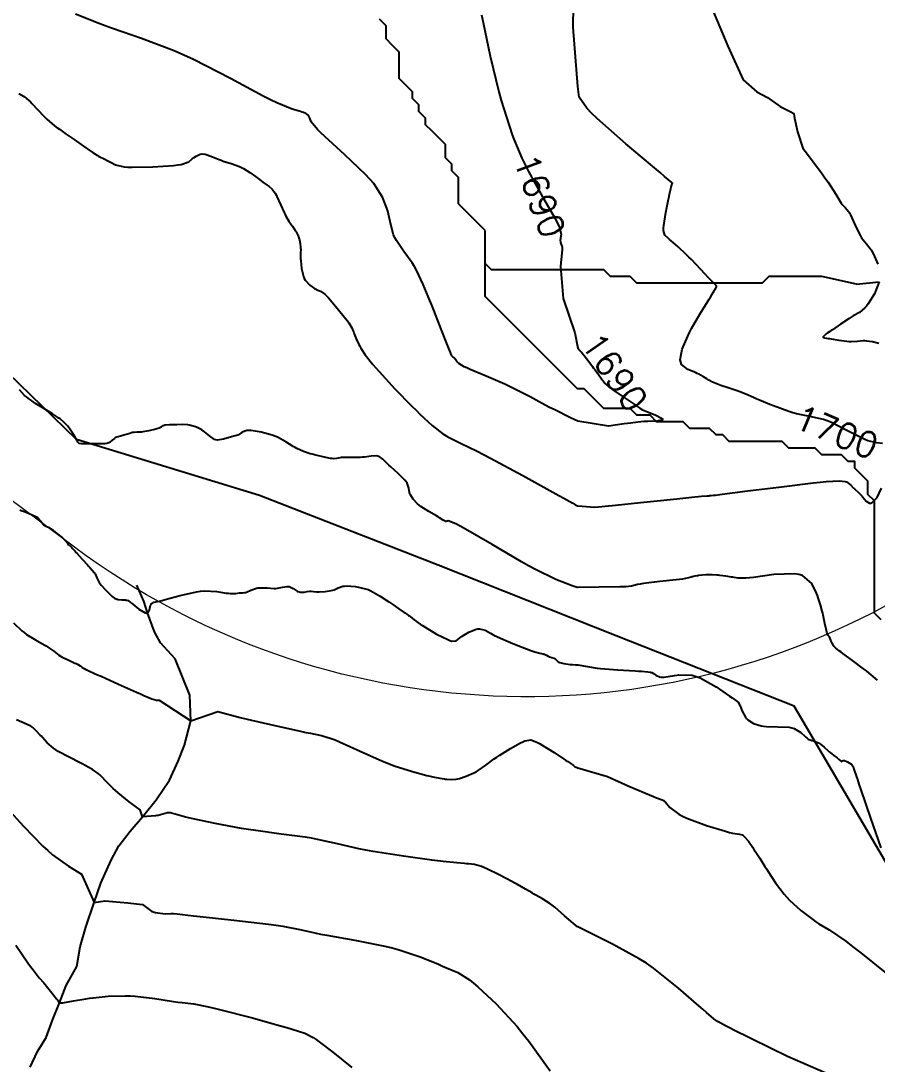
# Model space of a CAD drawing. Header units: metres. Extents: x 68 to 838477, y 94 to 1191015.
# Drawn here: x 837915.7 to 838045.3, y 1190054.8 to 1190212.8 of the extents above; entities that cross this region are included whole.
import ezdxf

# ---------------------------------------------------------------- set-up
doc = ezdxf.new("R2010")
doc.units = ezdxf.units.M
doc.header["$LTSCALE"] = 0.3
doc.layers.add('COTAS 10', color=1, linetype='Continuous')
doc.layers.add('LINEA_DE_CEROS', color=61, linetype='Continuous')
doc.layers.add('DRENAJE', color=5, linetype='Continuous', lineweight=25)
doc.layers.add('Linea_Tendencia', color=51, linetype='Continuous', lineweight=20)
doc.styles.get("Standard").update_dxf_attribs({"font": 'simplex.shx'})

msp = doc.modelspace()

# ---------------------------------------------------------------- linework, layer by layer
at = {"layer": 'COTAS 10'}
for points, elevation in [([(838046.14, 1190148.82), (838045.27, 1190148.9), (838043.93, 1190149.24), (838043.46, 1190149.43), (838042.95, 1190149.66), (838040.76, 1190150.8), (838038.4, 1190151.97), (838037.78, 1190152.22), (838037.18, 1190152.43), (838035.15, 1190152.91), (838033.13, 1190153.3), (838032.54, 1190153.47), (838031.93, 1190153.65), (838029.61, 1190154.5), (838029.08, 1190154.72), (838027.5, 1190155.38), (838027.03, 1190155.58), (838026.6, 1190155.76), (838025.46, 1190156.26), (838024.54, 1190156.64), (838024.26, 1190156.74), (838023.96, 1190156.85), (838022.79, 1190157.24), (838021.66, 1190157.61), (838021.4, 1190157.7), (838021.15, 1190157.79), (838020.42, 1190158.1), (838019.83, 1190158.4), (838019.68, 1190158.49), (838019.53, 1190158.58), (838019.01, 1190158.93), (838018.34, 1190159.31), (838018.1, 1190159.43), (838017.83, 1190159.55), (838016.65, 1190160.02), (838015.7, 1190160.8), (838015.58, 1190161.11), (838015.52, 1190161.46), (838015.81, 1190163.09), (838016.64, 1190165.07), (838016.92, 1190165.64), (838017.22, 1190166.22), (838018.49, 1190168.41), (838019.66, 1190170.28), (838019.9, 1190170.66), (838020.09, 1190170.99), (838020.5, 1190171.67), (838020.66, 1190171.95), (838020.71, 1190172.02), (838020.75, 1190172.1), (838020.92, 1190172.33), (838021, 1190172.55), (838020.99, 1190172.61), (838020.98, 1190172.67), (838020.82, 1190172.88), (838020.33, 1190173.35), (838020.11, 1190173.58), (838019.85, 1190173.85), (838018.62, 1190175.17), (838017.2, 1190176.67), (838016.82, 1190177.04), (838016.45, 1190177.4), (838015.19, 1190178.57), (838014.14, 1190179.49), (838013.91, 1190179.69), (838013.71, 1190179.87), (838013.18, 1190180.34), (838012.98, 1190181.07), (838012.98, 1190181.42), (838013.01, 1190181.83), (838013.34, 1190183.81), (838013.75, 1190185.81), (838013.83, 1190186.23), (838013.91, 1190186.58), (838014.07, 1190187.36), (838014.15, 1190187.69), (838014.17, 1190187.76), (838014.19, 1190187.82), (838014.23, 1190187.95), (838014.26, 1190188.01), (838014.28, 1190188.06), (838014.31, 1190188.14), (838014.33, 1190188.22), (838014.32, 1190188.24), (838014.31, 1190188.26), (838014.25, 1190188.32), (838013.13, 1190189.26), (838012.45, 1190189.83), (838011.62, 1190190.54), (838007.28, 1190194.2), (838002.92, 1190198.04), (838002.08, 1190198.86), (838001.39, 1190199.57), (838000.21, 1190201.24), (838000, 1190202.89), (837999.32, 1190211.86), (837999.46, 1190221.53)], 1700), ([(838020.32, 1190214.75), (838022.71, 1190208.99), (838025.06, 1190203.9), (838027.11, 1190202.08), (838028.74, 1190201.2), (838030.66, 1190199.84), (838032.17, 1190199.11), (838032.7, 1190198.78), (838032.83, 1190198.06), (838033.29, 1190196.02), (838034.07, 1190193.55), (838034.43, 1190193.07), (838036.9, 1190189.8), (838037.43, 1190189.06), (838037.9, 1190188.39), (838039.06, 1190186.58), (838039.73, 1190185.46), (838039.89, 1190185.22), (838040.05, 1190185.01), (838040.52, 1190184.52), (838040.98, 1190183.97), (838041.12, 1190183.72), (838041.28, 1190183.44), (838041.9, 1190182.07), (838042.59, 1190180.62), (838042.79, 1190180.28), (838042.98, 1190179.97), (838043.7, 1190179.06), (838044.4, 1190178.14), (838044.59, 1190177.82), (838044.78, 1190177.47), (838045.41, 1190175.97)], 1710), ([(837985.42, 1190213.72), (837985.65, 1190212.57), (837986.74, 1190207.48), (837988.06, 1190202.09), (837988.42, 1190200.76), (837988.78, 1190199.51), (837990.05, 1190195.57), (837990.32, 1190194.92), (837991.52, 1190192.02), (837992.01, 1190191.01), (837992.53, 1190189.98), (837994.68, 1190186.15), (837996.55, 1190182.9), (837996.9, 1190182.23), (837997.16, 1190181.66), (837997.31, 1190181.12), (837997.49, 1190180.44), (837997.39, 1190179.96), (837997.37, 1190179.91), (837997.36, 1190179.78), (837997.35, 1190179.66), (837997.4, 1190179.25), (837997.5, 1190178.95), (837997.51, 1190178.88), (837997.53, 1190178.83), (837997.59, 1190178.71), (837997.62, 1190178.63), (837997.62, 1190178.6), (837997.62, 1190178.56), (837997.62, 1190178.39), (837997.63, 1190178.18), (837997.38, 1190175.61), (837997.76, 1190170.77), (837999.56, 1190165.56), (838000, 1190163.25), (838000.35, 1190162.86), (838000.55, 1190162.62), (838000.76, 1190162.37), (838001.51, 1190161.42), (838002.22, 1190160.47), (838002.4, 1190160.23), (838002.57, 1190160), (838003.13, 1190159.24), (838003.59, 1190158.62), (838003.7, 1190158.47), (838003.81, 1190158.33), (838004.14, 1190157.91), (838004.72, 1190157.38), (838005, 1190157.17), (838005.31, 1190156.93), (838006.86, 1190155.87), (838008.37, 1190154.85), (838008.67, 1190154.65), (838008.92, 1190154.48), (838009.37, 1190154.15), (838009.8, 1190153.93), (838010.03, 1190153.83), (838010.3, 1190153.72), (838011.7, 1190153.15), (838012.78, 1190152.59), (838012.85, 1190152.48), (838012.83, 1190152.39), (838011.95, 1190152.21), (838010.59, 1190152.16), (838010.27, 1190152.14), (838009.98, 1190152.12), (838009.09, 1190152.05), (838007.97, 1190151.91), (838007.52, 1190151.85), (838007.01, 1190151.77), (838004.66, 1190151.42), (838000, 1190152.18), (837998.87, 1190152.71), (837996.4, 1190153.94), (837995.74, 1190154.28), (837995.08, 1190154.62), (837992.78, 1190155.87), (837990.39, 1190157.11), (837989.68, 1190157.45), (837988.95, 1190157.79), (837986.14, 1190159), (837983.71, 1190160.03), (837983.22, 1190160.25), (837982.81, 1190160.44), (837982, 1190160.91), (837981.73, 1190161.19), (837981.67, 1190161.26), (837981.61, 1190161.33), (837981.43, 1190161.56), (837981.29, 1190161.76), (837981.25, 1190161.8), (837981.21, 1190161.84), (837981.07, 1190161.95), (837980.96, 1190162.04), (837980.94, 1190162.06), (837980.92, 1190162.08), (837980.88, 1190162.17), (837980.62, 1190162.83), (837980.47, 1190163.21), (837980.29, 1190163.69), (837979.33, 1190166.13), (837978.2, 1190169), (837977.9, 1190169.75), (837977.6, 1190170.47), (837976.6, 1190172.9), (837975.57, 1190175.06), (837975.26, 1190175.62), (837974.93, 1190176.15), (837973.67, 1190177.91), (837972.55, 1190179.53), (837972.31, 1190179.97), (837972.11, 1190180.41), (837971.67, 1190181.96), (837971.34, 1190183.53), (837971.22, 1190183.98), (837971.07, 1190184.44), (837970.43, 1190186.13), (837969.1, 1190188.17), (837968.53, 1190188.83), (837967.87, 1190189.55), (837964.74, 1190192.52), (837961.7, 1190195.29), (837961.1, 1190195.87), (837960.6, 1190196.38), (837959.65, 1190197.55), (837959.42, 1190198.1), (837959.38, 1190198.2), (837959.33, 1190198.29), (837959.24, 1190198.46), (837959.18, 1190198.51), (837959.16, 1190198.52), (837959.15, 1190198.54), (837959.07, 1190198.59), (837958.98, 1190198.66), (837958.93, 1190198.69), (837958.83, 1190198.77), (837958.45, 1190198.92), (837958.24, 1190198.99), (837958, 1190199.07), (837956.76, 1190199.44), (837954.41, 1190200.42), (837953.46, 1190200.88), (837952.38, 1190201.43), (837947.42, 1190204.08), (837941.82, 1190206.96), (837940.34, 1190207.64), (837938.9, 1190208.27), (837933.95, 1190210.14), (837929.53, 1190211.65), (837928.42, 1190212.05), (837927.36, 1190212.45), (837923.95, 1190213.84)], 1690), ([(837915.34, 1190201.84), (837916.15, 1190201.36), (837916.89, 1190200.74), (837917.11, 1190200.53), (837917.34, 1190200.3), (837918.23, 1190199.36), (837919.13, 1190198.4), (837919.37, 1190198.16), (837919.6, 1190197.94), (837920.39, 1190197.24), (837921.03, 1190196.74), (837921.16, 1190196.64), (837921.27, 1190196.56), (837921.5, 1190196.39), (837921.9, 1190196.12), (837922.12, 1190195.97), (837922.38, 1190195.78), (837923.72, 1190194.84), (837925.16, 1190193.82), (837925.49, 1190193.59), (837925.79, 1190193.39), (837926.63, 1190192.83), (837927.27, 1190192.44), (837927.45, 1190192.34), (837927.63, 1190192.24), (837928.29, 1190191.9), (837928.96, 1190191.57), (837929.14, 1190191.47), (837929.33, 1190191.37), (837930.01, 1190190.99), (837931.29, 1190190.71), (837931.86, 1190190.66), (837932.52, 1190190.64), (837935.67, 1190190.69), (837938.79, 1190190.91), (837939.42, 1190190.99), (837939.96, 1190191.08), (837941.08, 1190191.48), (837941.54, 1190191.89), (837941.66, 1190191.99), (837941.79, 1190192.08), (837942.21, 1190192.35), (837942.6, 1190192.54), (837942.71, 1190192.58), (837942.8, 1190192.61), (837943.13, 1190192.67), (837943.56, 1190192.61), (837943.72, 1190192.57), (837943.9, 1190192.51), (837944.69, 1190192.2), (837945.69, 1190191.8), (837945.99, 1190191.7), (837946.3, 1190191.59), (837947.53, 1190191.21), (837948.76, 1190190.77), (837949.07, 1190190.63), (837949.36, 1190190.48), (837950.33, 1190189.86), (837951.18, 1190189.23), (837951.4, 1190189.07), (837951.61, 1190188.92), (837952.32, 1190188.41), (837952.95, 1190187.95), (837953.1, 1190187.83), (837953.25, 1190187.71), (837953.72, 1190187.31), (837954.18, 1190186.72), (837954.31, 1190186.49), (837954.45, 1190186.23), (837955, 1190185.03), (837955.54, 1190183.79), (837955.67, 1190183.5), (837955.81, 1190183.24), (837956.24, 1190182.5), (837956.6, 1190181.97), (837956.69, 1190181.84), (837956.78, 1190181.71), (837957.05, 1190181.31), (837957.28, 1190180.95), (837957.34, 1190180.85), (837957.4, 1190180.75), (837957.61, 1190180.37), (837957.78, 1190179.95), (837957.82, 1190179.81), (837957.86, 1190179.67), (837957.97, 1190179.09), (837958.03, 1190178.49), (837958.03, 1190178.33), (837958.04, 1190178.18), (837958.01, 1190177.67), (837958, 1190177.02), (837958.02, 1190176.77), (837958.04, 1190176.5), (837958.17, 1190175.31), (837958.46, 1190174.09), (837958.59, 1190173.8), (837958.73, 1190173.54), (837959.41, 1190172.79), (837960.15, 1190172.29), (837960.33, 1190172.19), (837960.5, 1190172.09), (837961.03, 1190171.88), (837961.7, 1190171.42), (837961.96, 1190171.17), (837962.26, 1190170.86), (837963.58, 1190169.33), (837964.85, 1190167.74), (837965.11, 1190167.39), (837965.33, 1190167.09), (837965.79, 1190166.34), (837966.01, 1190165.8), (837966.08, 1190165.63), (837966.16, 1190165.44), (837966.46, 1190164.67), (837966.87, 1190163.79), (837967.01, 1190163.53), (837967.16, 1190163.26), (837967.81, 1190162.24), (837968.94, 1190160.8), (837969.4, 1190160.27), (837969.92, 1190159.69), (837972.31, 1190157.11), (837974.88, 1190154.47), (837975.51, 1190153.84), (837976.1, 1190153.26), (837977.94, 1190151.56), (837979.58, 1190150.3), (837980.05, 1190149.99), (837980.52, 1190149.71), (837982.25, 1190148.86), (837984.76, 1190147.67), (837985.73, 1190147.17), (837986.8, 1190146.61), (837991.66, 1190143.97), (837996.24, 1190141.43), (837997.14, 1190140.93), (837997.88, 1190140.51), (837999.25, 1190139.75), (837999.54, 1190139.57), (837999.6, 1190139.54), (837999.67, 1190139.5), (837999.83, 1190139.42), (837999.98, 1190139.37), (838000, 1190139.37), (838002.56, 1190139.15), (838005.71, 1190139.48), (838009.51, 1190139.88), (838011.53, 1190140.08), (838014.99, 1190140.45), (838017.73, 1190140.73), (838018.27, 1190140.78), (838018.72, 1190140.82), (838019.56, 1190140.9), (838019.79, 1190140.91), (838019.86, 1190140.91), (838019.93, 1190140.92), (838020.2, 1190140.94), (838020.57, 1190140.98), (838020.7, 1190140.99), (838020.86, 1190141.01), (838021.53, 1190141.09), (838023.36, 1190141.32), (838024.24, 1190141.44), (838025.29, 1190141.57), (838030.44, 1190142.22), (838035.63, 1190142.84), (838036.71, 1190142.96), (838037.62, 1190143.05), (838039.61, 1190143.17), (838040.47, 1190143.05), (838040.67, 1190142.99), (838040.84, 1190142.91), (838041.36, 1190142.51), (838041.77, 1190142.05), (838041.88, 1190141.93), (838042, 1190141.82), (838042.45, 1190141.42), (838042.91, 1190140.99), (838043.04, 1190140.85), (838043.17, 1190140.7), (838043.64, 1190140.08), (838044.19, 1190139.76), (838044.37, 1190139.79), (838044.56, 1190139.88), (838045.32, 1190140.65), (838046.01, 1190142.05)], 1700), ([(838045.61, 1190173.29), (838044.93, 1190171.5), (838043.98, 1190169.96), (838043.73, 1190169.63), (838043.48, 1190169.34), (838042.63, 1190168.65), (838041.7, 1190168.12), (838041.4, 1190167.93), (838041.08, 1190167.73), (838039.76, 1190166.86), (838038.58, 1190166.05), (838038.35, 1190165.9), (838038.15, 1190165.76), (838037.77, 1190165.51), (838037.61, 1190165.41), (838037.56, 1190165.37), (838037.51, 1190165.33), (838037.28, 1190165.13), (838037.13, 1190164.95), (838037.14, 1190164.91), (838037.15, 1190164.88), (838037.37, 1190164.8), (838037.9, 1190164.73), (838038.12, 1190164.7), (838038.37, 1190164.66), (838039.51, 1190164.46), (838040.76, 1190164.3), (838041.07, 1190164.28), (838041.37, 1190164.27), (838042.33, 1190164.33), (838043.2, 1190164.4), (838043.45, 1190164.4), (838043.7, 1190164.38), (838044.62, 1190164.24), (838045.6, 1190164.02)], 1710), ([(838045.4, 1190112.95), (838044.1, 1190114.04), (838043.7, 1190114.36), (838043.28, 1190114.69), (838041.61, 1190115.93), (838040.12, 1190117.01), (838039.82, 1190117.24), (838039.57, 1190117.43), (838039.05, 1190117.84), (838038.84, 1190118.08), (838038.79, 1190118.15), (838038.73, 1190118.23), (838038.54, 1190118.56), (838038.36, 1190118.89), (838038.33, 1190118.98), (838038.29, 1190119.05), (838038.2, 1190119.3), (838038.12, 1190119.51), (838038.09, 1190119.55), (838038.06, 1190119.6), (838037.93, 1190119.73), (838037.77, 1190120.08), (838037.71, 1190120.26), (838037.66, 1190120.47), (838037.41, 1190121.55), (838037.15, 1190122.79), (838037.08, 1190123.1), (838037.01, 1190123.41), (838036.77, 1190124.4), (838036.42, 1190125.45), (838036.28, 1190125.79), (838036.13, 1190126.15), (838035.42, 1190127.62), (838034.03, 1190128.8), (838033.45, 1190128.98), (838032.79, 1190129.09), (838029.67, 1190128.96), (838026.61, 1190128.54), (838025.98, 1190128.47), (838025.44, 1190128.42), (838024.3, 1190128.4), (838023.68, 1190128.51), (838023.48, 1190128.55), (838023.27, 1190128.58), (838022.4, 1190128.72), (838021.51, 1190128.84), (838021.29, 1190128.86), (838021.07, 1190128.89), (838020.37, 1190128.92), (838019.75, 1190128.92), (838019.58, 1190128.92), (838019.41, 1190128.91), (838018.82, 1190128.86), (838018.29, 1190128.8), (838018.16, 1190128.78), (838018.05, 1190128.76), (838017.7, 1190128.71), (838017.39, 1190128.63), (838017.29, 1190128.6), (838017.19, 1190128.58), (838016.78, 1190128.46), (838015.85, 1190128.29), (838015.41, 1190128.23), (838014.9, 1190128.16), (838012.41, 1190127.89), (838009.94, 1190127.59), (838009.44, 1190127.52), (838009.02, 1190127.45), (838008.15, 1190127.22), (838007.27, 1190127.09), (838006.85, 1190127.09), (838006.34, 1190127.09), (838000, 1190127.02), (837999.77, 1190127.07), (837999.13, 1190127.24), (837996.65, 1190128.19), (837993.58, 1190129.74), (837992.56, 1190130.29), (837991.48, 1190130.89), (837987.01, 1190133.51), (837982.99, 1190135.86), (837982.2, 1190136.3), (837981.55, 1190136.64), (837980.36, 1190137.09), (837980.07, 1190137.01), (837979.99, 1190137.02), (837979.91, 1190137.04), (837979.59, 1190137.22), (837979.07, 1190137.57), (837978.85, 1190137.71), (837978.6, 1190137.86), (837977.44, 1190138.53), (837976.24, 1190139.28), (837975.97, 1190139.48), (837975.72, 1190139.68), (837975.06, 1190140.37), (837974.66, 1190141.04), (837974.58, 1190141.22), (837974.52, 1190141.4), (837974.42, 1190142.05), (837974.18, 1190142.79), (837974.02, 1190143.02), (837973.83, 1190143.27), (837972.8, 1190144.29), (837971.67, 1190145.29), (837971.41, 1190145.53), (837971.17, 1190145.75), (837970.5, 1190146.42), (837969.91, 1190146.82), (837969.72, 1190146.89), (837969.52, 1190146.93), (837968.71, 1190146.89), (837967.71, 1190146.75), (837967.39, 1190146.73), (837967.06, 1190146.71), (837965.69, 1190146.69), (837964.44, 1190146.68), (837964.18, 1190146.67), (837963.96, 1190146.65), (837963.47, 1190146.55), (837962.99, 1190146.5), (837962.79, 1190146.52), (837962.55, 1190146.55), (837961.4, 1190146.77), (837960.11, 1190147.09), (837959.79, 1190147.18), (837959.47, 1190147.27), (837958.45, 1190147.61), (837957.47, 1190148.05), (837957.19, 1190148.2), (837956.89, 1190148.36), (837955.79, 1190149.05), (837954.51, 1190149.75), (837954.12, 1190149.92), (837953.7, 1190150.08), (837952.04, 1190150.54), (837950.52, 1190150.78), (837950.2, 1190150.79), (837949.91, 1190150.78), (837949.2, 1190150.54), (837948.76, 1190150.21), (837948.64, 1190150.14), (837948.52, 1190150.08), (837948.1, 1190149.95), (837947.58, 1190149.84), (837947.4, 1190149.79), (837947.2, 1190149.74), (837946.34, 1190149.46), (837945.43, 1190149.33), (837945.2, 1190149.37), (837944.97, 1190149.44), (837944.22, 1190149.95), (837943.49, 1190150.59), (837943.28, 1190150.74), (837943.07, 1190150.88), (837942.26, 1190151.29), (837941.42, 1190151.54), (837941.19, 1190151.59), (837940.95, 1190151.63), (837940.12, 1190151.68), (837939.31, 1190151.66), (837939.1, 1190151.65), (837938.89, 1190151.65), (837938.17, 1190151.63), (837937.59, 1190151.58), (837937.46, 1190151.57), (837937.35, 1190151.54), (837937.08, 1190151.43), (837936.9, 1190151.3), (837936.85, 1190151.27), (837936.8, 1190151.24), (837936.62, 1190151.13), (837936.26, 1190151.01), (837936.1, 1190150.96), (837935.92, 1190150.92), (837935.04, 1190150.73), (837934.12, 1190150.57), (837933.92, 1190150.54), (837933.73, 1190150.52), (837933.25, 1190150.51), (837932.85, 1190150.5), (837932.72, 1190150.49), (837932.58, 1190150.46), (837932.02, 1190150.3), (837931.42, 1190150.11), (837931.26, 1190150.06), (837931.1, 1190150.02), (837930.55, 1190149.88), (837930.06, 1190149.71), (837929.94, 1190149.65), (837929.83, 1190149.59), (837929.47, 1190149.3), (837929.16, 1190149.03), (837929.07, 1190148.98), (837928.99, 1190148.93), (837928.68, 1190148.82), (837928.4, 1190148.78), (837928.33, 1190148.78), (837928.27, 1190148.77), (837928.07, 1190148.77), (837927.68, 1190148.77), (837927.5, 1190148.77), (837927.28, 1190148.77), (837926.24, 1190148.77), (837925.21, 1190148.78), (837925, 1190148.78), (837924.83, 1190148.78), (837924.51, 1190148.81), (837924.32, 1190149.03), (837924.23, 1190149.17), (837924.13, 1190149.33), (837923.63, 1190150.16), (837923.05, 1190151.08), (837922.89, 1190151.29), (837922.74, 1190151.49), (837922.19, 1190152.06), (837921.61, 1190152.53), (837921.42, 1190152.66), (837921.23, 1190152.8), (837920.46, 1190153.29), (837919.56, 1190153.85), (837919.29, 1190154.02), (837919, 1190154.2), (837917.87, 1190154.89), (837916.77, 1190155.66), (837916.5, 1190155.88), (837916.24, 1190156.1), (837915.44, 1190156.93)], 1710), ([(837915.51, 1190138.78), (837915.74, 1190138.66), (837915.88, 1190138.6), (837916.05, 1190138.54), (837916.92, 1190138.22), (837917.84, 1190137.81), (837918.05, 1190137.69), (837918.23, 1190137.55), (837918.71, 1190137.04), (837919.03, 1190136.59), (837919.11, 1190136.5), (837919.19, 1190136.43), (837919.47, 1190136.3), (837919.88, 1190136.12), (837920.05, 1190136.01), (837920.24, 1190135.88), (837921.12, 1190135.2), (837921.97, 1190134.5), (837922.14, 1190134.35), (837922.28, 1190134.22), (837922.56, 1190133.94), (837922.65, 1190133.8), (837922.67, 1190133.77), (837922.7, 1190133.73), (837922.79, 1190133.6), (837922.9, 1190133.49), (837922.93, 1190133.46), (837922.97, 1190133.43), (837923.1, 1190133.34), (837923.26, 1190133.22), (837923.3, 1190133.18), (837923.34, 1190133.13), (837923.5, 1190132.93), (837923.82, 1190132.54), (837923.96, 1190132.37), (837924.13, 1190132.18), (837924.93, 1190131.3), (837925.75, 1190130.42), (837925.93, 1190130.22), (837926.09, 1190130.05), (837926.49, 1190129.64), (837926.75, 1190129.3), (837926.82, 1190129.18), (837926.9, 1190129.05), (837927.16, 1190128.47), (837927.53, 1190127.78), (837927.67, 1190127.57), (837927.82, 1190127.37), (837928.52, 1190126.59), (837929.21, 1190125.92), (837929.36, 1190125.77), (837929.5, 1190125.65), (837929.86, 1190125.37), (837930.18, 1190125.25), (837930.3, 1190125.22), (837930.42, 1190125.2), (837930.98, 1190125.16), (837931.52, 1190125.13), (837931.63, 1190125.11), (837931.72, 1190125.1), (837931.94, 1190125.01), (837932.25, 1190124.75), (837932.41, 1190124.62), (837932.6, 1190124.47), (837933.55, 1190123.73), (837934.49, 1190123.17), (837934.68, 1190123.14), (837934.84, 1190123.15), (837935.15, 1190123.64), (837935.31, 1190124.32), (837935.38, 1190124.45), (837935.45, 1190124.56), (837935.8, 1190124.76), (837936.65, 1190124.95), (837937.05, 1190125.05), (837937.51, 1190125.18), (837939.77, 1190125.8), (837942.27, 1190126.35), (837942.89, 1190126.43), (837943.48, 1190126.48), (837945.33, 1190126.39), (837946.77, 1190126.16), (837947.1, 1190126.13), (837947.4, 1190126.1), (837948.22, 1190126.11), (837948.76, 1190126.18), (837948.88, 1190126.19), (837948.98, 1190126.19), (837949.25, 1190126.18), (837949.55, 1190126.23), (837949.68, 1190126.27), (837949.82, 1190126.32), (837950.49, 1190126.62), (837951.35, 1190126.9), (837951.61, 1190126.94), (837951.88, 1190126.97), (837952.96, 1190126.93), (837954.02, 1190126.86), (837954.28, 1190126.87), (837954.52, 1190126.89), (837955.31, 1190127.06), (837955.97, 1190127.18), (837956.14, 1190127.17), (837956.31, 1190127.14), (837956.88, 1190126.86), (837957.37, 1190126.53), (837957.5, 1190126.47), (837957.62, 1190126.41), (837957.99, 1190126.3), (837958.36, 1190126.29), (837958.47, 1190126.29), (837958.58, 1190126.3), (837959.01, 1190126.38), (837959.44, 1190126.44), (837959.54, 1190126.45), (837959.65, 1190126.45), (837959.98, 1190126.41), (837960.44, 1190126.37), (837960.62, 1190126.36), (837960.82, 1190126.37), (837961.73, 1190126.42), (837962.68, 1190126.54), (837962.9, 1190126.6), (837963.11, 1190126.66), (837963.72, 1190126.95), (837964.43, 1190127.19), (837964.69, 1190127.22), (837964.99, 1190127.24), (837966.32, 1190127.16), (837967.83, 1190126.82), (837968.24, 1190126.68), (837968.64, 1190126.51), (837970.09, 1190125.71), (837971.39, 1190124.83), (837971.71, 1190124.62), (837972, 1190124.42), (837972.9, 1190123.79), (837973.55, 1190123.34), (837973.69, 1190123.24), (837973.81, 1190123.16), (837974.1, 1190122.97), (837974.38, 1190122.78), (837974.49, 1190122.7), (837974.62, 1190122.6), (837975.21, 1190122.13), (837976.15, 1190121.46), (837976.5, 1190121.23), (837976.89, 1190120.99), (837978.63, 1190119.96), (837980.3, 1190119.12), (837980.64, 1190118.98), (837980.94, 1190118.9), (837981.58, 1190118.95), (837982.07, 1190119.35), (837982.27, 1190119.49), (837982.49, 1190119.64), (837983.51, 1190120.25), (837984.61, 1190120.7), (837984.88, 1190120.75), (837985.14, 1190120.76), (837985.97, 1190120.53), (837986.79, 1190120.07), (837987.04, 1190119.95), (837987.29, 1190119.81), (837988.31, 1190119.33), (837989.46, 1190118.82), (837989.81, 1190118.67), (837990.17, 1190118.52), (837991.58, 1190117.95), (837992.9, 1190117.46), (837993.2, 1190117.35), (837993.47, 1190117.27), (837994.23, 1190117.07), (837994.75, 1190116.96), (837994.86, 1190116.93), (837994.97, 1190116.89), (837995.26, 1190116.74), (837995.53, 1190116.59), (837995.61, 1190116.55), (837995.7, 1190116.52), (837996.08, 1190116.42), (837996.44, 1190116.3), (837996.52, 1190116.26), (837996.59, 1190116.21), (837996.78, 1190115.99), (837997.03, 1190115.76), (837997.14, 1190115.71), (837997.27, 1190115.65), (837997.87, 1190115.48), (837998.85, 1190115.35), (837999.22, 1190115.32), (837999.64, 1190115.3), (838000, 1190115.29), (838002.92, 1190114.8), (838003.46, 1190114.74), (838006.07, 1190114.55), (838008.68, 1190114.38), (838009.21, 1190114.34), (838009.67, 1190114.31), (838010.62, 1190114.24), (838011.01, 1190114.17), (838011.1, 1190114.15), (838011.19, 1190114.12), (838011.46, 1190113.98), (838011.68, 1190113.83), (838011.81, 1190113.75), (838012.04, 1190113.63), (838012.26, 1190113.53), (838012.32, 1190113.5), (838012.38, 1190113.48), (838012.57, 1190113.42), (838013.1, 1190113.44), (838013.37, 1190113.48), (838013.69, 1190113.52), (838015.28, 1190113.78), (838017.32, 1190113.71), (838017.93, 1190113.54), (838018.55, 1190113.32), (838020.95, 1190111.98), (838022.99, 1190110.56), (838023.39, 1190110.28), (838023.71, 1190110.05), (838024.29, 1190109.65), (838024.45, 1190109.39), (838024.51, 1190109.25), (838024.58, 1190109.09), (838024.9, 1190108.27), (838025.38, 1190107.37), (838025.56, 1190107.16), (838025.75, 1190106.97), (838026.6, 1190106.4), (838027.75, 1190106.05), (838028.14, 1190105.99), (838028.56, 1190105.95), (838030.31, 1190105.92), (838032.03, 1190105.83), (838032.42, 1190105.75), (838032.78, 1190105.65), (838033.78, 1190105.06), (838034.42, 1190104.45), (838034.55, 1190104.33), (838034.66, 1190104.23), (838034.89, 1190104.04), (838034.98, 1190104), (838035.01, 1190103.98), (838035.04, 1190103.97), (838035.17, 1190103.92), (838035.36, 1190103.86), (838035.44, 1190103.83), (838035.53, 1190103.81), (838035.94, 1190103.69), (838036.45, 1190103.48), (838036.6, 1190103.39), (838036.75, 1190103.28), (838037.33, 1190102.8), (838037.92, 1190102.27), (838038.08, 1190102.13), (838038.23, 1190102), (838038.78, 1190101.56), (838039.25, 1190101.19), (838039.35, 1190101.1), (838039.45, 1190101.02), (838039.73, 1190100.79), (838039.91, 1190100.66), (838039.94, 1190100.65), (838039.97, 1190100.65), (838040.04, 1190100.75), (838040.19, 1190100.82), (838040.26, 1190100.81), (838040.36, 1190100.79), (838040.84, 1190100.59), (838041.33, 1190100.31), (838041.42, 1190100.24), (838041.51, 1190100.16), (838041.68, 1190099.89), (838041.76, 1190099.62), (838041.79, 1190099.55), (838041.81, 1190099.47), (838041.91, 1190099.19), (838042.34, 1190097.93), (838042.57, 1190097.23), (838042.86, 1190096.38), (838044.32, 1190092.05), (838045.9, 1190087.57)], 1720), ([(837914.56, 1190121.63), (837915.81, 1190120.46), (837916.17, 1190120.17), (837916.54, 1190119.9), (837917.91, 1190119.06), (837919.18, 1190118.34), (837919.49, 1190118.16), (837919.77, 1190117.97), (837920.64, 1190117.34), (837921.44, 1190116.77), (837921.68, 1190116.61), (837921.94, 1190116.47), (837922.95, 1190115.98), (837923.86, 1190115.56), (837924.06, 1190115.47), (837924.23, 1190115.38), (837924.64, 1190115.13), (837924.89, 1190114.95), (837924.96, 1190114.91), (837925.03, 1190114.86), (837925.27, 1190114.72), (837925.52, 1190114.59), (837925.59, 1190114.55), (837925.67, 1190114.51), (837925.96, 1190114.39), (837926.83, 1190114), (837927.28, 1190113.8), (837927.81, 1190113.56), (837930.47, 1190112.36), (837933.2, 1190111.14), (837933.78, 1190110.88), (837934.29, 1190110.66), (837935.5, 1190110.15), (837936.21, 1190109.96), (837936.4, 1190109.94), (837936.59, 1190109.94), (837941.42, 1190106.82), (837945.48, 1190108.25), (837948.88, 1190107.33), (837949.92, 1190107.06), (837954.15, 1190106.08), (837958.02, 1190105.24), (837958.84, 1190105.06), (837959.55, 1190104.92), (837961.2, 1190104.61), (837962.66, 1190104.16), (837963.26, 1190103.92), (837963.93, 1190103.64), (837967.03, 1190102.22), (837970.45, 1190100.69), (837971.33, 1190100.33), (837972.17, 1190100.01), (837974.95, 1190099.12), (837977.15, 1190098.54), (837977.63, 1190098.42), (837978.06, 1190098.32), (837979.12, 1190098.11), (837979.8, 1190098.02), (837979.99, 1190098), (837980.17, 1190097.99), (837980.83, 1190097.93), (837981.58, 1190097.98), (837981.82, 1190098.02), (837982.08, 1190098.08), (837983.12, 1190098.42), (837984.27, 1190098.93), (837984.59, 1190099.11), (837984.91, 1190099.3), (837986.08, 1190100.1), (837987.36, 1190101.04), (837987.76, 1190101.31), (837988.17, 1190101.59), (837989.8, 1190102.64), (837991.33, 1190103.49), (837991.68, 1190103.65), (837992, 1190103.77), (837992.87, 1190103.91), (837993.81, 1190103.56), (837994.18, 1190103.37), (837994.58, 1190103.15), (837996.4, 1190102.01), (837998.13, 1190100.87), (837998.48, 1190100.63), (837998.77, 1190100.44), (837999.33, 1190100.05), (837999.51, 1190099.92), (837999.56, 1190099.89), (837999.61, 1190099.86), (837999.76, 1190099.78), (837999.89, 1190099.72), (837999.92, 1190099.71), (837999.95, 1190099.7), (838000, 1190099.67), (838004.48, 1190098.39), (838007.75, 1190096.94), (838010.84, 1190095.59), (838011.44, 1190095.34), (838011.93, 1190095.14), (838012.76, 1190094.87), (838013.01, 1190094.74), (838013.13, 1190094.62), (838013.27, 1190094.48), (838013.96, 1190093.7), (838015.31, 1190092.68), (838015.87, 1190092.39), (838016.51, 1190092.09), (838019.48, 1190090.98), (838022.37, 1190090.09), (838022.96, 1190089.92), (838023.45, 1190089.8), (838024.46, 1190089.65), (838024.91, 1190089.54), (838025.06, 1190089.45), (838025.21, 1190089.31), (838025.83, 1190088.58), (838026.49, 1190087.62), (838026.68, 1190087.34), (838026.87, 1190087.06), (838027.55, 1190086), (838028.33, 1190084.77), (838028.58, 1190084.38), (838028.84, 1190083.97), (838029.92, 1190082.3), (838031.23, 1190080.56), (838031.64, 1190080.09), (838032.07, 1190079.64), (838033.79, 1190078.08), (838035.58, 1190076.71), (838036.05, 1190076.39), (838036.51, 1190076.08), (838038.08, 1190075.14), (838040.61, 1190073.42), (838041.67, 1190072.61), (838042.88, 1190071.67), (838048.58, 1190067.06)], 1730), ([(838037.55, 1190053.47), (838031.75, 1190055.99), (838026.38, 1190058.61), (838025.28, 1190059.15), (838024.34, 1190059.61), (838022.36, 1190060.6), (838021.54, 1190061.06), (838021.35, 1190061.18), (838021.16, 1190061.3), (838020.6, 1190061.7), (838019.5, 1190062.65), (838018.96, 1190063.11), (838018.34, 1190063.66), (838015.26, 1190066.35), (838011.46, 1190069.35), (838010.38, 1190070.09), (838009.29, 1190070.79), (838005.26, 1190072.98), (838000, 1190075.59), (837999.95, 1190075.63), (837997.98, 1190077.3), (837996.51, 1190078.6), (837996.14, 1190078.89), (837995.79, 1190079.16), (837994.65, 1190079.88), (837993.63, 1190080.43), (837993.35, 1190080.58), (837993.08, 1190080.74), (837992.09, 1190081.33), (837990.88, 1190082.02), (837990.47, 1190082.25), (837990.02, 1190082.49), (837988.1, 1190083.49), (837986.22, 1190084.4), (837985.79, 1190084.58), (837985.41, 1190084.73), (837984.35, 1190085.04), (837983.45, 1190085.15), (837983.17, 1190085.18), (837982.87, 1190085.21), (837981.67, 1190085.3), (837979.63, 1190085.51), (837978.82, 1190085.61), (837977.88, 1190085.73), (837973.59, 1190086.3), (837969.01, 1190087.01), (837967.89, 1190087.21), (837966.84, 1190087.41), (837963.59, 1190088.16), (837960.58, 1190088.85), (837959.68, 1190089.02), (837958.74, 1190089.18), (837955.11, 1190089.67), (837951.25, 1190090.18), (837950.16, 1190090.34), (837949.08, 1190090.52), (837945.11, 1190091.25), (837941.74, 1190091.96), (837941.04, 1190092.12), (837940.43, 1190092.27), (837939.04, 1190092.68), (837938.3, 1190092.87), (837938.09, 1190092.88), (837937.89, 1190092.88), (837937.16, 1190092.7), (837936.45, 1190092.49), (837936.26, 1190092.46), (837936.06, 1190092.44), (837934.07, 1190092.27), (837933.74, 1190093.33), (837932.07, 1190094.54), (837930.38, 1190095.91), (837929.99, 1190096.25), (837929.64, 1190096.57), (837928.64, 1190097.59), (837927.84, 1190098.43), (837927.61, 1190098.63), (837927.38, 1190098.82), (837926.5, 1190099.44), (837925.41, 1190100.05), (837925.04, 1190100.24), (837924.64, 1190100.45), (837922.97, 1190101.29), (837921.33, 1190102.19), (837920.96, 1190102.43), (837920.61, 1190102.67), (837919.66, 1190103.5), (837918.97, 1190104.27), (837918.78, 1190104.47), (837918.61, 1190104.66), (837918.01, 1190105.3), (837917.46, 1190105.8), (837917.31, 1190105.91), (837917.16, 1190106.01), (837916.64, 1190106.24), (837915, 1190106.96)], 1740), ([(837913.55, 1190093.66), (837916.08, 1190090.84), (837918.99, 1190087.84), (837919.74, 1190087.15), (837920.47, 1190086.53), (837922.88, 1190084.81), (837924.83, 1190083.6), (837926.77, 1190079.32), (837928.37, 1190079.57), (837931.88, 1190079.27), (837934.07, 1190079.01), (837935.51, 1190077.94), (837936.08, 1190077.78), (837937.52, 1190077.57), (837938.38, 1190077.62), (837938.58, 1190077.62), (837938.77, 1190077.62), (837939.36, 1190077.58), (837940.97, 1190077.38), (837941.81, 1190077.29), (837942.83, 1190077.18), (837947.9, 1190076.63), (837953.19, 1190076.01), (837954.34, 1190075.86), (837955.36, 1190075.71), (837957.9, 1190075.21), (837960.18, 1190074.69), (837961.04, 1190074.51), (837961.99, 1190074.33), (837966.26, 1190073.58), (837970.77, 1190072.68), (837971.89, 1190072.41), (837972.94, 1190072.12), (837976.26, 1190071.01), (837978.9, 1190069.94), (837979.52, 1190069.68), (837980.11, 1190069.43), (837981.83, 1190068.69), (837983.6, 1190067.57), (837984.21, 1190067.09), (837984.87, 1190066.54), (837987.66, 1190063.94), (837990.81, 1190060.51), (837991.7, 1190059.43), (837992.58, 1190058.31), (837995.83, 1190053.8)], 1750), ([(837914.91, 1190072.85), (837916.74, 1190070.18), (837917.15, 1190069.61), (837917.51, 1190069.11), (837918.44, 1190067.91), (837919.14, 1190067.11), (837919.34, 1190066.87), (837919.56, 1190066.61), (837920.38, 1190065.6), (837921.08, 1190064.71), (837921.22, 1190064.54), (837921.33, 1190064.39), (837921.5, 1190064.1), (837921.83, 1190064.09), (837922.04, 1190064.12), (837922.3, 1190064.16), (837923.66, 1190064.41), (837925.5, 1190064.72), (837926.05, 1190064.79), (837926.63, 1190064.87), (837928.89, 1190065.11), (837931.44, 1190065.18), (837932.2, 1190065.16), (837932.98, 1190065.11), (837935.98, 1190064.75), (837938.8, 1190064.33), (837939.46, 1190064.23), (837940.07, 1190064.15), (837941.86, 1190063.93), (837944.08, 1190063.51), (837944.96, 1190063.31), (837945.96, 1190063.07), (837950.52, 1190061.86), (837955, 1190060.62), (837955.95, 1190060.35), (837956.77, 1190060.11), (837958.66, 1190059.52), (837959.95, 1190058.85), (837960.39, 1190058.56), (837960.86, 1190058.22), (837962.89, 1190056.63), (837965.8, 1190054.32)], 1760)]:
    msp.add_lwpolyline(points, dxfattribs=dict(at, elevation=elevation))
at = {"layer": 'DRENAJE'}
for p, q in [((837985.95, 1190171.09), (837985.95, 1190181.09)), ((838042.21, 1190172.96), (838045.61, 1190173.29)), ((838044.93, 1190123.11), (838044.93, 1190140.11)), ((837934.31, 1190124.94), (837933.25, 1190127.34)), ((837934.84, 1190123.15), (837934.31, 1190124.94)), ((837935.92, 1190120.3), (837934.84, 1190123.15)), ((837936.81, 1190118.63), (837935.92, 1190120.3)), ((837939.01, 1190116.2), (837936.81, 1190118.63)), ((837941.27, 1190110.72), (837939.01, 1190116.2)), ((837941.42, 1190106.82), (837941.27, 1190110.72)), ((837940.46, 1190103.14), (837941.42, 1190106.82)), ((837939.51, 1190100.68), (837940.46, 1190103.14)), ((837938.2, 1190097.85), (837939.51, 1190100.68)), ((837936.14, 1190094.83), (837938.2, 1190097.85)), ((837934.07, 1190092.27), (837936.14, 1190094.83)), ((837932.23, 1190090.11), (837934.07, 1190092.27)), ((837930.52, 1190087.86), (837932.23, 1190090.11)), ((837929.32, 1190085.71), (837930.52, 1190087.86)), ((837927.77, 1190082.21), (837929.32, 1190085.71)), ((837926.77, 1190079.32), (837927.77, 1190082.21)), ((837925.52, 1190075.57), (837926.77, 1190079.32)), ((837924.63, 1190072.59), (837925.52, 1190075.57)), ((837924.13, 1190069.6), (837924.63, 1190072.59)), ((837922.52, 1190066.74), (837924.13, 1190069.6)), ((837921.5, 1190064.1), (837922.52, 1190066.74)), ((837920.47, 1190061.46), (837921.5, 1190064.1)), ((837919.52, 1190058.85), (837920.47, 1190061.46)), ((837918.18, 1190056.76), (837919.52, 1190058.85)), ((837917.09, 1190054.34), (837918.18, 1190056.76))]:
    msp.add_line(p, q, dxfattribs=at)
for points in [[(837981.95, 1190185.09, 0), (837981.95, 1190189.09, 0), (837980.95, 1190190.09, 0), (837980.95, 1190191.09, 0), (837979.95, 1190192.09, 0), (837979.95, 1190194.09, 0), (837978.95, 1190195.09, 0), (837977.95, 1190196.09, 0), (837976.95, 1190197.09, 0), (837976.95, 1190198.09, 0), (837975.95, 1190199.09, 0), (837975.95, 1190200.09, 0), (837974.96, 1190201.08, 0), (837974.96, 1190202.08, 0), (837973.96, 1190203.08, 0), (837972.96, 1190204.08, 0), (837972.96, 1190208.08, 0), (837971.96, 1190209.08, 0), (837970.96, 1190210.08, 0), (837970.96, 1190212.08, 0), (837969.96, 1190213.08, 0)], [(837985.95, 1190181.09, 0), (837984.95, 1190182.09, 0), (837983.95, 1190183.09, 0), (837982.95, 1190184.09, 0), (837981.95, 1190185.09, 0)], [(838042.21, 1190172.96, 0), (838036.93, 1190174.09, 0), (838028.94, 1190174.09, 0), (838027.94, 1190173.09, 0), (838008.94, 1190173.09, 0), (838007.94, 1190174.09, 0), (838004.95, 1190174.09, 0), (838003.95, 1190175.09, 0), (837986.95, 1190175.09, 0), (837985.95, 1190176.09, 0)], [(838042.93, 1190144.1, 0), (838041.93, 1190145.1, 0), (838041.93, 1190146.1, 0), (838040.93, 1190146.1, 0), (838039.93, 1190147.1, 0), (838036.93, 1190147.1, 0), (838035.93, 1190148.1, 0), (838031.94, 1190148.1, 0), (838030.94, 1190149.1, 0), (838022.94, 1190149.1, 0), (838021.94, 1190150.1, 0), (838020.94, 1190150.1, 0), (838019.94, 1190151.1, 0), (838016.94, 1190151.1, 0), (838015.94, 1190152.1, 0), (838011.94, 1190152.1, 0), (838010.94, 1190153.1, 0), (838008.94, 1190153.1, 0), (838007.94, 1190154.1, 0), (838003.95, 1190154.1, 0), (838002.95, 1190155.1, 0), (838000.95, 1190157.1, 0), (837999.95, 1190157.1, 0), (837998.95, 1190158.1, 0), (837997.95, 1190159.1, 0), (837996.95, 1190160.1, 0), (837995.95, 1190161.1, 0), (837994.95, 1190162.1, 0), (837993.95, 1190163.1, 0), (837992.95, 1190164.1, 0), (837991.95, 1190165.1, 0), (837990.95, 1190166.1, 0), (837989.95, 1190167.1, 0), (837988.95, 1190168.1, 0), (837987.95, 1190169.1, 0), (837986.95, 1190170.1, 0), (837985.95, 1190171.09, 0)], [(838044.93, 1190140.11, 0), (838043.93, 1190141.1, 0), (838043.93, 1190143.1, 0), (838042.93, 1190144.1, 0)], [(838045.93, 1190122.11, 0), (838044.93, 1190123.11, 0)]]:
    msp.add_polyline3d(points, dxfattribs=at)
at = {"layer": 'LINEA_DE_CEROS'}
msp.add_lwpolyline([(838081.44, 1190220.87), (838088.84, 1190193.23), (838085.1, 1190164.47), (838086.02, 1190135.48), (838079.28, 1190107.28), (838079.07, 1190078.49), (838095.96, 1190054.92), (838068.36, 1190063.83), (838047.48, 1190083.95), (838032.78, 1190109.01), (838005.82, 1190119.7), (837978.87, 1190130.4), (837951.8, 1190140.95), (837924.07, 1190149.44), (837903.26, 1190169.63), (837876.19, 1190180.06), (837847.92, 1190186.5), (837822.09, 1190199.68), (837794.79, 1190209.46)], dxfattribs=at)
at = {"layer": 'Linea_Tendencia', "elevation": 1705.28}
msp.add_lwpolyline([(838041.85, 1190952.65), (838036.74, 1190647.96, 0.047448), (838038.43, 1190626.33), (838092.2, 1190318.42), (838105.06, 1190244.77, -0.677898), (837923.79, 1190133.09), (837840.86, 1190194.75, 0.749125), (837665.3, 1190062.22), (837745.55, 1189850.11, -0.106451), (837752.74, 1189802.4), (837723.49, 1189335.31)], format="xyb", dxfattribs=at)

# ---------------------------------------------------------------- texts
at = {"layer": 'COTAS 10', "char_height": 3.8, "attachment_point": 7}
for s, insert, rotation in [('1690', (837990.19, 1190191.81, 1690), 290.1332), ('1690', (838000.3, 1190163.93, 1690), 304.7092), ('1700', (838032.42, 1190151.29, 1700), 337.6598)]:
    msp.add_mtext(s, dxfattribs=dict(at, insert=insert, rotation=rotation))

doc.saveas('drawing.dxf')
